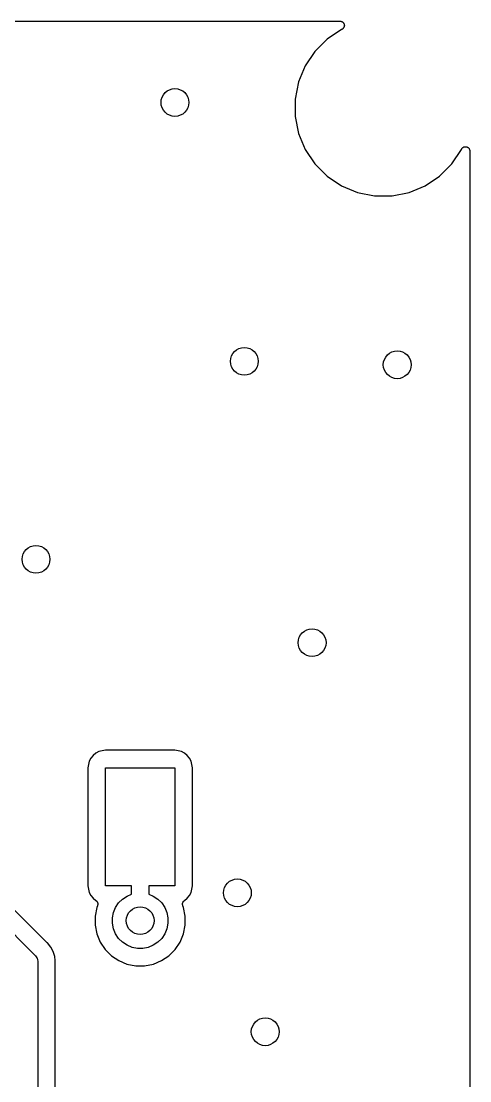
# Model space of a CAD drawing. Extents: x 165.3 to 194.7, y -135.2 to -105.8.
# Drawn here: x 188.29 to 194.75, y -121.01 to -105.75 of the extents above; entities that cross this region are included whole.
import ezdxf

# ---------------------------------------------------------------- set-up
doc = ezdxf.new("R2010")
doc.units = 0
doc.layers.add('BLACK', color=7, linetype='CONTINUOUS')

msp = doc.modelspace()

# ---------------------------------------------------------------- linework, layer by layer
at = {"layer": 'BLACK', "linetype": 'CONTINUOUS'}
for p, q in [((173.862, -105.755), (192.877, -105.755)), ((192.877, -105.755), (192.884, -105.756)), ((192.877, -105.755), (192.877, -105.755)), ((192.877, -105.755), (192.877, -105.755)), ((192.877, -105.755), (192.877, -105.755)), ((192.884, -105.756), (192.889, -105.756)), ((192.889, -105.756), (192.89, -105.756)), ((192.89, -105.756), (192.89, -105.756)), ((192.89, -105.756), (192.895, -105.758)), ((192.895, -105.758), (192.901, -105.76)), ((192.901, -105.76), (192.901, -105.76)), ((192.901, -105.76), (192.901, -105.76)), ((192.901, -105.76), (192.906, -105.763)), ((192.906, -105.763), (192.912, -105.766)), ((192.912, -105.766), (192.912, -105.766)), ((192.912, -105.766), (192.912, -105.766)), ((192.912, -105.766), (192.917, -105.77)), ((192.917, -105.77), (192.921, -105.774)), ((192.921, -105.774), (192.921, -105.774)), ((192.921, -105.774), (192.921, -105.774)), ((192.921, -105.774), (192.925, -105.779)), ((192.925, -105.779), (192.929, -105.783)), ((192.929, -105.783), (192.929, -105.783)), ((192.929, -105.783), (192.929, -105.783)), ((192.929, -105.783), (192.932, -105.789)), ((192.932, -105.789), (192.934, -105.794)), ((192.934, -105.794), (192.935, -105.794)), ((192.936, -105.835), (192.934, -105.842)), ((192.935, -105.794), (192.935, -105.794)), ((192.935, -105.794), (192.936, -105.8)), ((192.936, -105.8), (192.938, -105.806)), ((192.938, -105.83), (192.936, -105.835)), ((192.938, -105.806), (192.938, -105.806)), ((192.938, -105.806), (192.938, -105.806)), ((192.938, -105.806), (192.939, -105.812)), ((192.939, -105.818), (192.938, -105.824)), ((192.938, -105.824), (192.938, -105.83)), ((192.938, -105.83), (192.938, -105.83)), ((192.938, -105.83), (192.938, -105.83)), ((192.939, -105.812), (192.939, -105.818)), ((192.939, -105.818), (192.939, -105.818)), ((192.939, -105.818), (192.939, -105.818)), ((192.899, -105.876), (192.691, -106.015)), ((192.901, -105.875), (192.899, -105.876)), ((192.906, -105.872), (192.901, -105.875)), ((192.911, -105.87), (192.906, -105.872)), ((192.916, -105.866), (192.911, -105.869)), ((192.911, -105.869), (192.911, -105.87)), ((192.911, -105.87), (192.911, -105.87)), ((192.921, -105.862), (192.916, -105.866)), ((192.924, -105.857), (192.921, -105.862)), ((192.921, -105.862), (192.921, -105.862)), ((192.921, -105.862), (192.921, -105.862)), ((192.928, -105.852), (192.924, -105.857)), ((192.931, -105.847), (192.928, -105.852)), ((192.928, -105.852), (192.928, -105.852)), ((192.928, -105.852), (192.928, -105.852)), ((192.934, -105.842), (192.931, -105.847)), ((192.934, -105.842), (192.934, -105.842)), ((192.934, -105.842), (192.934, -105.842)), ((192.691, -106.015), (192.515, -106.191)), ((192.515, -106.191), (192.376, -106.399)), ((192.376, -106.399), (192.28, -106.63)), ((192.28, -106.63), (192.231, -106.875)), ((192.231, -106.875), (192.231, -107.125)), ((192.231, -107.125), (192.28, -107.37)), ((192.28, -107.37), (192.376, -107.601)), ((192.376, -107.601), (192.515, -107.809)), ((194.485, -107.809), (194.624, -107.601)), ((194.624, -107.601), (194.625, -107.599)), ((194.625, -107.599), (194.628, -107.593)), ((194.625, -107.599), (194.625, -107.599)), ((194.628, -107.593), (194.631, -107.588)), ((194.631, -107.588), (194.635, -107.583)), ((194.631, -107.588), (194.631, -107.588)), ((194.631, -107.588), (194.631, -107.588)), ((194.635, -107.583), (194.639, -107.579)), ((194.639, -107.579), (194.643, -107.575)), ((194.639, -107.579), (194.639, -107.579)), ((194.639, -107.579), (194.639, -107.579)), ((194.643, -107.575), (194.648, -107.571)), ((194.648, -107.571), (194.654, -107.568)), ((194.648, -107.571), (194.648, -107.571)), ((194.648, -107.571), (194.648, -107.571)), ((194.654, -107.568), (194.659, -107.565)), ((194.659, -107.565), (194.665, -107.564)), ((194.659, -107.565), (194.659, -107.565)), ((194.659, -107.565), (194.659, -107.565)), ((194.665, -107.564), (194.671, -107.562)), ((194.671, -107.562), (194.677, -107.561)), ((194.671, -107.562), (194.671, -107.562)), ((194.671, -107.562), (194.671, -107.562)), ((194.677, -107.561), (194.683, -107.561)), ((194.683, -107.561), (194.683, -107.561)), ((194.683, -107.561), (194.683, -107.561)), ((194.683, -107.561), (194.689, -107.562)), ((194.689, -107.562), (194.695, -107.562)), ((194.695, -107.562), (194.695, -107.562)), ((194.695, -107.562), (194.695, -107.562)), ((194.695, -107.562), (194.701, -107.564)), ((194.701, -107.564), (194.707, -107.566)), ((194.707, -107.566), (194.707, -107.566)), ((194.707, -107.566), (194.707, -107.566)), ((194.707, -107.566), (194.712, -107.569)), ((194.712, -107.569), (194.717, -107.572)), ((194.717, -107.572), (194.717, -107.572)), ((194.717, -107.572), (194.718, -107.572)), ((194.718, -107.572), (194.722, -107.575)), ((194.722, -107.575), (194.727, -107.579)), ((194.727, -107.579), (194.727, -107.579)), ((194.727, -107.579), (194.727, -107.579)), ((194.727, -107.579), (194.731, -107.584)), ((194.731, -107.584), (194.735, -107.589)), ((194.735, -107.589), (194.735, -107.589)), ((194.735, -107.589), (194.735, -107.589)), ((194.735, -107.589), (194.737, -107.594)), ((194.737, -107.594), (194.74, -107.6)), ((194.74, -107.6), (194.74, -107.6)), ((194.74, -107.6), (194.74, -107.6)), ((194.74, -107.6), (194.742, -107.606)), ((194.742, -107.606), (194.744, -107.611)), ((194.744, -107.611), (194.744, -107.611)), ((194.744, -107.611), (194.744, -107.611)), ((194.744, -107.611), (194.744, -107.617)), ((194.744, -107.617), (194.745, -107.623)), ((194.745, -107.623), (194.745, -135.183)), ((192.515, -107.809), (192.691, -107.985)), ((194.309, -107.985), (194.485, -107.809)), ((192.691, -107.985), (192.899, -108.124)), ((192.899, -108.124), (193.13, -108.22)), ((193.87, -108.22), (194.101, -108.124)), ((194.101, -108.124), (194.309, -107.985)), ((193.13, -108.22), (193.375, -108.269)), ((193.375, -108.269), (193.625, -108.269)), ((193.625, -108.269), (193.87, -108.22)), ((189.291, -116.36), (189.268, -116.404)), ((189.322, -116.322), (189.291, -116.36)), ((189.36, -116.291), (189.322, -116.322)), ((189.404, -116.268), (189.36, -116.291)), ((189.451, -116.254), (189.404, -116.268)), ((189.503, -116.248), (189.451, -116.254)), ((190.497, -116.248), (189.503, -116.248)), ((190.549, -116.254), (190.497, -116.248)), ((190.596, -116.268), (190.549, -116.254)), ((190.64, -116.291), (190.596, -116.268)), ((190.678, -116.322), (190.64, -116.291)), ((190.709, -116.36), (190.678, -116.322)), ((190.732, -116.404), (190.709, -116.36)), ((189.254, -116.451), (189.248, -116.503)), ((189.248, -116.503), (189.248, -118.197)), ((189.268, -116.404), (189.254, -116.451)), ((189.5, -118.2), (189.5, -116.5)), ((189.5, -116.5), (190.5, -116.5)), ((190.5, -116.5), (190.5, -118.2)), ((190.746, -116.451), (190.732, -116.404)), ((190.752, -116.503), (190.746, -116.451)), ((190.752, -118.197), (190.752, -116.503)), ((188.65, -119.009), (187.571, -117.93)), ((187.384, -118.096), (188.484, -119.196)), ((189.248, -118.197), (189.254, -118.249)), ((189.254, -118.249), (189.268, -118.296)), ((189.268, -118.296), (189.291, -118.34)), ((189.291, -118.34), (189.322, -118.378)), ((189.875, -118.2), (189.5, -118.2)), ((189.811, -118.346), (189.875, -118.319)), ((189.875, -118.319), (189.875, -118.2)), ((190.5, -118.2), (190.125, -118.2)), ((190.125, -118.2), (190.125, -118.319)), ((190.125, -118.319), (190.189, -118.346)), ((190.678, -118.378), (190.709, -118.34)), ((190.709, -118.34), (190.732, -118.296)), ((190.732, -118.296), (190.746, -118.249)), ((190.746, -118.249), (190.752, -118.197)), ((189.322, -118.378), (189.362, -118.41)), ((189.362, -118.41), (189.362, -118.41)), ((189.362, -118.41), (189.365, -118.412)), ((189.365, -118.412), (189.368, -118.414)), ((189.368, -118.414), (189.37, -118.416)), ((189.37, -118.416), (189.372, -118.418)), ((189.372, -118.418), (189.374, -118.421)), ((189.374, -118.421), (189.376, -118.423)), ((189.385, -118.486), (189.375, -118.51)), ((189.376, -118.423), (189.378, -118.425)), ((189.378, -118.425), (189.379, -118.428)), ((189.379, -118.428), (189.381, -118.43)), ((189.381, -118.43), (189.383, -118.433)), ((189.383, -118.433), (189.384, -118.436)), ((189.384, -118.436), (189.385, -118.438)), ((189.385, -118.438), (189.386, -118.441)), ((189.386, -118.483), (189.385, -118.486)), ((189.386, -118.441), (189.387, -118.445)), ((189.387, -118.481), (189.386, -118.483)), ((189.387, -118.445), (189.388, -118.447)), ((189.388, -118.477), (189.387, -118.481)), ((189.388, -118.447), (189.389, -118.45)), ((189.389, -118.474), (189.388, -118.477)), ((189.389, -118.45), (189.389, -118.453)), ((189.389, -118.453), (189.39, -118.457)), ((189.39, -118.465), (189.389, -118.469)), ((189.389, -118.469), (189.389, -118.471)), ((189.389, -118.471), (189.389, -118.474)), ((189.39, -118.457), (189.39, -118.459)), ((189.39, -118.459), (189.39, -118.462)), ((189.39, -118.462), (189.39, -118.465)), ((189.646, -118.511), (189.689, -118.445)), ((189.689, -118.445), (189.745, -118.389)), ((189.745, -118.389), (189.811, -118.346)), ((190.189, -118.346), (190.255, -118.389)), ((190.255, -118.389), (190.311, -118.445)), ((190.311, -118.445), (190.354, -118.511)), ((190.61, -118.456), (190.611, -118.452)), ((190.61, -118.459), (190.61, -118.456)), ((190.61, -118.461), (190.61, -118.459)), ((190.61, -118.465), (190.61, -118.461)), ((190.61, -118.468), (190.61, -118.465)), ((190.611, -118.471), (190.61, -118.468)), ((190.611, -118.449), (190.612, -118.446)), ((190.611, -118.452), (190.611, -118.449)), ((190.611, -118.473), (190.611, -118.471)), ((190.612, -118.477), (190.611, -118.473)), ((190.612, -118.446), (190.613, -118.444)), ((190.613, -118.48), (190.612, -118.477)), ((190.613, -118.444), (190.614, -118.441)), ((190.614, -118.482), (190.613, -118.48)), ((190.614, -118.441), (190.615, -118.438)), ((190.615, -118.485), (190.614, -118.482)), ((190.615, -118.438), (190.617, -118.435)), ((190.615, -118.486), (190.615, -118.485)), ((190.625, -118.51), (190.615, -118.486)), ((190.617, -118.435), (190.618, -118.432)), ((190.618, -118.432), (190.619, -118.43)), ((190.619, -118.43), (190.621, -118.427)), ((190.621, -118.427), (190.623, -118.425)), ((190.623, -118.425), (190.624, -118.422)), ((190.624, -118.422), (190.627, -118.42)), ((190.627, -118.42), (190.629, -118.417)), ((190.629, -118.417), (190.631, -118.416)), ((190.631, -118.416), (190.633, -118.414)), ((190.633, -118.414), (190.636, -118.412)), ((190.636, -118.412), (190.638, -118.41)), ((190.638, -118.41), (190.639, -118.41)), ((190.639, -118.41), (190.678, -118.378)), ((189.375, -118.51), (189.35, -118.636)), ((189.35, -118.636), (189.35, -118.764)), ((189.6, -118.661), (189.615, -118.583)), ((189.615, -118.583), (189.646, -118.511)), ((190.354, -118.511), (190.385, -118.583)), ((190.385, -118.583), (190.4, -118.661)), ((190.65, -118.636), (190.625, -118.51)), ((190.65, -118.764), (190.65, -118.636)), ((189.35, -118.764), (189.375, -118.89)), ((189.6, -118.739), (189.6, -118.661)), ((189.615, -118.817), (189.6, -118.739)), ((190.4, -118.739), (190.385, -118.817)), ((190.4, -118.661), (190.4, -118.739)), ((190.625, -118.89), (190.65, -118.764)), ((189.375, -118.89), (189.424, -119.008)), ((189.646, -118.889), (189.615, -118.817)), ((189.689, -118.955), (189.646, -118.889)), ((190.354, -118.889), (190.311, -118.955)), ((190.385, -118.817), (190.354, -118.889)), ((190.576, -119.008), (190.625, -118.89)), ((188.652, -119.01), (188.65, -119.009)), ((188.654, -119.012), (188.652, -119.01)), ((188.655, -119.013), (188.654, -119.012)), ((188.666, -119.022), (188.655, -119.013)), ((188.713, -119.08), (188.666, -119.022)), ((188.748, -119.145), (188.713, -119.08)), ((189.424, -119.008), (189.495, -119.114)), ((189.745, -119.011), (189.689, -118.955)), ((189.811, -119.054), (189.745, -119.011)), ((189.883, -119.085), (189.811, -119.054)), ((189.961, -119.1), (189.883, -119.085)), ((190.039, -119.1), (189.961, -119.1)), ((190.117, -119.085), (190.039, -119.1)), ((190.189, -119.054), (190.117, -119.085)), ((190.255, -119.011), (190.189, -119.054)), ((190.311, -118.955), (190.255, -119.011)), ((190.505, -119.114), (190.576, -119.008)), ((188.484, -119.196), (188.489, -119.2)), ((188.489, -119.2), (188.493, -119.205)), ((188.493, -119.205), (188.504, -119.219)), ((188.504, -119.219), (188.514, -119.237)), ((188.514, -119.237), (188.516, -119.241)), ((188.516, -119.241), (188.523, -119.264)), ((188.77, -119.215), (188.748, -119.145)), ((188.775, -119.273), (188.77, -119.215)), ((189.495, -119.114), (189.586, -119.205)), ((189.586, -119.205), (189.692, -119.276)), ((190.308, -119.276), (190.414, -119.205)), ((190.414, -119.205), (190.505, -119.114)), ((188.523, -119.264), (188.525, -119.283)), ((188.525, -119.283), (188.525, -119.283)), ((188.525, -119.283), (188.526, -119.289)), ((188.526, -119.289), (188.525, -119.295)), ((188.525, -119.295), (188.525, -122.494)), ((188.775, -119.274), (188.775, -119.273)), ((188.777, -119.289), (188.775, -119.274)), ((188.775, -119.304), (188.777, -119.289)), ((188.775, -119.307), (188.775, -119.304)), ((188.775, -119.31), (188.775, -119.307)), ((188.775, -122.378), (188.775, -119.31)), ((188.775, -119.31), (188.775, -119.31)), ((189.692, -119.276), (189.81, -119.325)), ((189.81, -119.325), (189.936, -119.35)), ((189.936, -119.35), (190.064, -119.35)), ((190.064, -119.35), (190.19, -119.325)), ((190.19, -119.325), (190.308, -119.276))]:
    msp.add_line(p, q, dxfattribs=at)
at = {"layer": 'BLACK'}
for centre in [(190.5, -106.925), (191.5, -110.65), (193.7, -110.7), (188.5, -113.5), (192.475, -114.7), (191.4, -118.3), (190, -118.7), (191.8, -120.3)]:
    msp.add_circle(centre, 0.2, dxfattribs=at)

doc.saveas('drawing.dxf')
